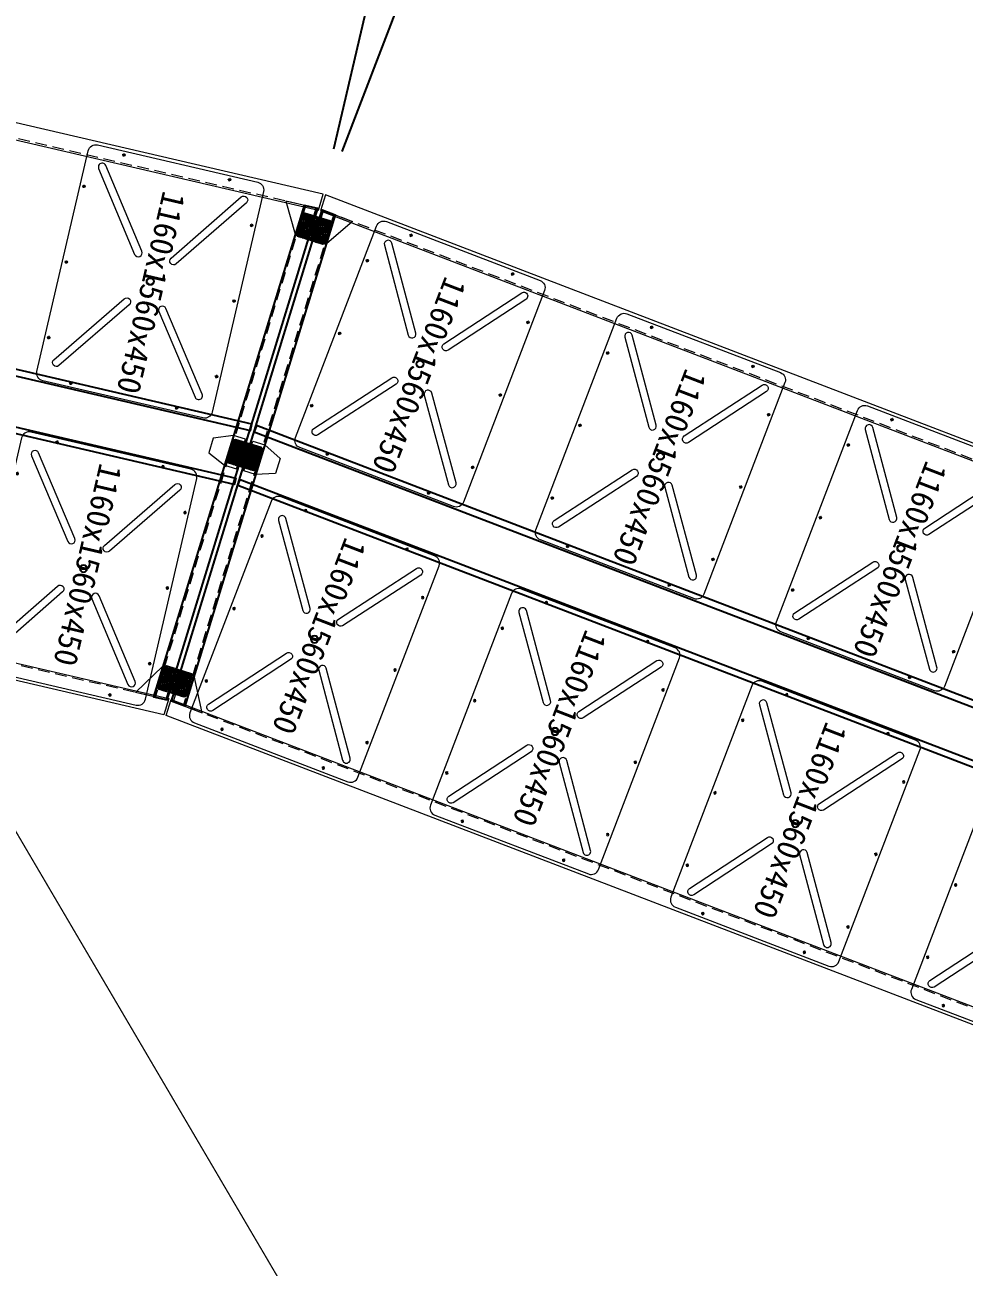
# Model space of a CAD drawing. Header units: millimetres. Extents: x 11827 to 862553, y 15071 to 134256.
# Drawn here: x 575156 to 581211, y 76865 to 84871 of the extents above; entities that cross this region are included whole.
import ezdxf

# ---------------------------------------------------------------- set-up
doc = ezdxf.new("R2010")
doc.units = ezdxf.units.MM
doc.linetypes.add('CENTER', pattern=[2, 1.25, -0.25, 0.25, -0.25])
doc.linetypes.add('HIDDEN', pattern=[0.375, 0.25, -0.125])
for name, color, linetype in [('HR-dimension', 9, 'Continuous'), ('卡槽', 242, 'Continuous'), ('连接端梁', 130, 'Continuous')]:
    doc.layers.add(name, color=color, linetype=linetype)
for name, color, linetype, lineweight in [('加强板', 140, 'Continuous', 18), ('文本', 3, 'Continuous', 13), ('橡胶块', 30, 'Continuous', 9), ('浮箱', 160, 'Continuous', 20), ('虚线', 8, 'Continuous', 0), ('铝主梁', 3, 'Continuous', 9)]:
    doc.layers.add(name, color=color, linetype=linetype, lineweight=lineweight)
doc.styles.add('Arial', font='')
doc.styles.add('HZTXT', font='txtw.shx', dxfattribs={"width": 0.8, "bigfont": 'hztxtw.shx'})
doc.styles.get('Arial').set_extended_font_data('STXihei')
doc.dimstyles.new('DIM-300', dxfattribs={"dimscale": 300, "dimtxt": 3, "dimasz": 1, "dimexe": 1, "dimexo": 1, "dimgap": 1, "dimtad": 1, "dimdec": 0, "dimdsep": 46, "dimtxsty": 'HZTXT', "dimblk": 'ARCHTICK', "dimcen": 0, "dimdle": 1, "dimclrd": 9, "dimclre": 9, "dimclrt": 2, "dimadec": 1, "dimazin": 0, "dimtfac": 1, "dimtdec": 0, "dimtix": 1, "dimtmove": 2, "dimatfit": 3, "dimldrblk": 'ARCHTICK', "dimfxl": 10, "dimtolj": 1, "dimtzin": 0, "dimarcsym": 1})

# ---------------------------------------------------------------- blocks, each defined once
blk = doc.blocks.new('橡胶块')
h = blk.add_hatch()
h.set_pattern_fill('ANSI36', color=2, scale=2)
h.paths.add_polyline_path([(0, 70, 0.41421356), (-10, 80), (-180, 80, 0.41421356), (-190, 70), (-190, -70, 0.41421356), (-180, -80), (-10, -80, 0.41421356), (0, -70)])
h.paths.add_polyline_path([(-166.93, 50, -1), (-153.07, 50, -1)], flags=16)
h.paths.add_polyline_path([(-153.07, -50, -1), (-166.93, -50, -1)], flags=16)
h.paths.add_polyline_path([(-36.93, 50, -1), (-23.07, 50, -1)], flags=16)
h.paths.add_polyline_path([(-23.07, -50, -1), (-36.93, -50, -1)], flags=16)
at = {"layer": '橡胶块', "color": 1, "linetype": 'CENTER', "ltscale": 0.36}
for p, q in [((-167.623, 50), (-152.377, 50)), ((-160, 42.377), (-160, 57.623)), ((-22.377, 50), (-37.623, 50)), ((-30, 42.377), (-30, 57.623)), ((-167.623, -50), (-152.377, -50)), ((-160, -42.377), (-160, -57.623)), ((-22.377, -50), (-37.623, -50)), ((-30, -42.377), (-30, -57.623))]:
    blk.add_line(p, q, dxfattribs=at)
at = {"layer": '橡胶块', "color": 2}
blk.add_lwpolyline([(0, 70), (0, -70, -0.41421356), (-10, -80), (-180, -80, -0.41421356), (-190, -70), (-190, 70, -0.41421356), (-180, 80), (-10, 80, -0.41421356)], format="xyb", close=True, dxfattribs=at)
at = {"layer": '橡胶块', "color": 5}
for centre in [(-160, 50), (-30, 50), (-160, -50), (-30, -50)]:
    blk.add_circle(centre, 6.93, dxfattribs=at)
blk = doc.blocks.new('A$C0D8A069B')
at = {"layer": '加强板'}
blk.add_lwpolyline([(80, -100), (0, -100), (0, 100), (80, 100), (200, 44.9), (200, -55.1), (80, -100)], dxfattribs=at)
for centre in [(40, 50), (40, -50)]:
    blk.add_circle(centre, 9, dxfattribs=at)
blk = doc.blocks.new('*U633')
at = {"layer": '浮箱', "color": 5, "linetype": 'Continuous'}
for p, q in [((-729.9, 579.9), (730.1, 579.9)), ((-779.9, -530.1), (-779.9, 529.9)), ((780.1, 529.9), (780.1, -530.1)), ((730.1, -580.1), (-729.9, -580.1))]:
    blk.add_line(p, q, dxfattribs=at)
at = {"layer": '浮箱', "color": 1, "linetype": 'CENTER', "ltscale": 9.652}
for p, q in [((-499.9, 565.4), (-499.9, 544.5)), ((0.1, 565.4), (0.1, 544.5)), ((500.1, 565.4), (500.1, 544.5)), ((-489.5, 554.9), (-510.4, 554.9)), ((10.5, 554.9), (-10.4, 554.9)), ((510.5, 554.9), (489.6, 554.9)), ((-744.5, 349.9), (-765.4, 349.9)), ((-754.9, 360.4), (-754.9, 339.5)), ((765.5, 349.9), (744.6, 349.9)), ((755.1, 360.4), (755.1, 339.5)), ((-744.5, -350.1), (-765.4, -350.1)), ((-754.9, -339.6), (-754.9, -360.5)), ((765.5, -350.1), (744.6, -350.1)), ((755.1, -339.6), (755.1, -360.5)), ((-489.5, -555.1), (-510.4, -555.1)), ((-499.9, -544.6), (-499.9, -565.5)), ((10.5, -555.1), (-10.4, -555.1)), ((0.1, -544.6), (0.1, -565.5)), ((510.5, -555.1), (489.6, -555.1)), ((500.1, -544.6), (500.1, -565.5))]:
    blk.add_line(p, q, dxfattribs=at)
at = {"layer": '浮箱', "linetype": 'Continuous'}
for p, q in [((601, 580), (601, 579.9)), ((605.8, 579.9), (605.8, 580)), ((605.9, 579.9), (605.9, 580)), ((606.1, 579.9), (606.1, 580)), ((606.7, 580), (606.7, 579.9)), ((606.7, 580), (606.7, 579.9)), ((607.1, 580), (607.1, 579.9)), ((612.5, 579.9), (612.5, 580.1)), ((-779.9, 412.4), (-780.1, 412.4)), ((-780, 407), (-779.9, 407)), ((-780, 406.6), (-779.9, 406.6)), ((-780, 406.6), (-779.9, 406.6)), ((-779.9, 405.9), (-780, 405.9)), ((-779.9, 405.7), (-780, 405.7)), ((-779.9, 405.7), (-780, 405.7)), ((-780, 400.9), (-779.9, 400.9))]:
    blk.add_line(p, q, dxfattribs=at)
at = {"layer": '浮箱', "color": 5, "linetype": 'Continuous'}
for points in [[(-663, 448.2, -1), (-633.7, 488.7), (-147.4, 137.3, -0.999989), (-176.7, 96.8), (-663, 448.2)], [(661.6, 450.5, 1), (632.2, 490.9), (147.1, 137.8, 0.999989), (176.5, 97.4), (661.6, 450.5)], [(-663, -448.3, 1), (-633.7, -488.8), (-147.4, -137.5, 0.999989), (-176.7, -96.9), (-663, -448.3)], [(661.6, -450.6, -1), (632.2, -491), (147.1, -138, -0.999989), (176.5, -97.5), (661.6, -450.6)]]:
    blk.add_lwpolyline(points, format="xyb", dxfattribs=at)
blk.add_lwpolyline([(14.8, 20.2), (14.8, 20.2)], dxfattribs=at)
at = {"layer": '浮箱', "color": 9, "linetype": 'Continuous'}
for centre in [(-499.9, 554.9), (0.1, 554.9), (500.1, 554.9), (-754.9, 349.9), (755.1, 349.9), (-754.9, -350.1), (755.1, -350.1), (-499.9, -555.1), (0.1, -555.1), (500.1, -555.1)]:
    blk.add_circle(centre, 7.5, dxfattribs=at)
at = {"layer": '浮箱', "color": 5, "linetype": 'Continuous'}
for radius in [25, 20]:
    blk.add_circle((0.1, -0.1), radius, dxfattribs=at)
at = {"layer": '浮箱', "color": 5, "linetype": 'Continuous', "extrusion": (0, 0, -1)}
for centre, start, end in [((729.9, 529.9), 0, 90), ((-730.1, 529.9), 90, 180), ((729.9, -530.1), 270, 0), ((-730.1, -530.1), 180, 270)]:
    blk.add_arc(centre, 50, start, end, dxfattribs=at)
blk = doc.blocks.new('*U632')
at = {"color": 0, "linetype": 'ByBlock', "lineweight": -2, "transparency": 16777216}
blk.add_blockref('*U633', (0, 0), dxfattribs=at)
blk = doc.blocks.new('*U629')
at = {"layer": '浮箱', "color": 5, "linetype": 'Continuous'}
for p, q in [((-729.9, 579.9), (730.1, 579.9)), ((-779.9, -530.1), (-779.9, 529.9)), ((780.1, 529.9), (780.1, -530.1)), ((730.1, -580.1), (-729.9, -580.1))]:
    blk.add_line(p, q, dxfattribs=at)
at = {"layer": '浮箱', "color": 1, "linetype": 'CENTER', "ltscale": 9.652}
for p, q in [((-499.9, 565.4), (-499.9, 544.5)), ((0.1, 565.4), (0.1, 544.5)), ((500.1, 565.4), (500.1, 544.5)), ((-489.5, 554.9), (-510.4, 554.9)), ((10.5, 554.9), (-10.4, 554.9)), ((510.5, 554.9), (489.6, 554.9)), ((-744.5, 349.9), (-765.4, 349.9)), ((-754.9, 360.4), (-754.9, 339.5)), ((765.5, 349.9), (744.6, 349.9)), ((755.1, 360.4), (755.1, 339.5)), ((-744.5, -350.1), (-765.4, -350.1)), ((-754.9, -339.6), (-754.9, -360.5)), ((765.5, -350.1), (744.6, -350.1)), ((755.1, -339.6), (755.1, -360.5)), ((-489.5, -555.1), (-510.4, -555.1)), ((-499.9, -544.6), (-499.9, -565.5)), ((10.5, -555.1), (-10.4, -555.1)), ((0.1, -544.6), (0.1, -565.5)), ((510.5, -555.1), (489.6, -555.1)), ((500.1, -544.6), (500.1, -565.5))]:
    blk.add_line(p, q, dxfattribs=at)
at = {"layer": '浮箱', "linetype": 'Continuous'}
for p, q in [((601, 580), (601, 579.9)), ((605.8, 579.9), (605.8, 580)), ((605.9, 579.9), (605.9, 580)), ((606.1, 579.9), (606.1, 580)), ((606.7, 580), (606.7, 579.9)), ((606.7, 580), (606.7, 579.9)), ((607.1, 580), (607.1, 579.9)), ((612.5, 579.9), (612.5, 580.1)), ((-779.9, 412.4), (-780.1, 412.4)), ((-780, 407), (-779.9, 407)), ((-780, 406.6), (-779.9, 406.6)), ((-780, 406.6), (-779.9, 406.6)), ((-779.9, 405.9), (-780, 405.9)), ((-779.9, 405.7), (-780, 405.7)), ((-779.9, 405.7), (-780, 405.7)), ((-780, 400.9), (-779.9, 400.9))]:
    blk.add_line(p, q, dxfattribs=at)
at = {"layer": '浮箱', "color": 5, "linetype": 'Continuous'}
for points in [[(-663, 448.2, -1), (-633.7, 488.7), (-147.4, 137.3, -0.999989), (-176.7, 96.8), (-663, 448.2)], [(661.6, 450.5, 1), (632.2, 490.9), (147.1, 137.8, 0.999989), (176.5, 97.4), (661.6, 450.5)], [(-663, -448.3, 1), (-633.7, -488.8), (-147.4, -137.5, 0.999989), (-176.7, -96.9), (-663, -448.3)], [(661.6, -450.6, -1), (632.2, -491), (147.1, -138, -0.999989), (176.5, -97.5), (661.6, -450.6)]]:
    blk.add_lwpolyline(points, format="xyb", dxfattribs=at)
blk.add_lwpolyline([(14.8, 20.2), (14.8, 20.2)], dxfattribs=at)
at = {"layer": '浮箱', "color": 9, "linetype": 'Continuous'}
for centre in [(-499.9, 554.9), (0.1, 554.9), (500.1, 554.9), (-754.9, 349.9), (755.1, 349.9), (-754.9, -350.1), (755.1, -350.1), (-499.9, -555.1), (0.1, -555.1), (500.1, -555.1)]:
    blk.add_circle(centre, 7.5, dxfattribs=at)
at = {"layer": '浮箱', "color": 5, "linetype": 'Continuous'}
for radius in [25, 20]:
    blk.add_circle((0.1, -0.1), radius, dxfattribs=at)
at = {"layer": '浮箱', "color": 5, "linetype": 'Continuous', "extrusion": (0, 0, -1)}
for centre, start, end in [((729.9, 529.9), 0, 90), ((-730.1, 529.9), 90, 180), ((729.9, -530.1), 270, 0), ((-730.1, -530.1), 180, 270)]:
    blk.add_arc(centre, 50, start, end, dxfattribs=at)
blk = doc.blocks.new('*U628')
at = {"color": 0, "linetype": 'ByBlock', "lineweight": -2, "transparency": 16777216}
blk.add_blockref('*U629', (0, 0), dxfattribs=at)
blk = doc.blocks.new('*U655')
at = {"layer": '浮箱', "color": 5, "linetype": 'Continuous'}
for p, q in [((-729.9, 579.9), (730.1, 579.9)), ((-779.9, -530.1), (-779.9, 529.9)), ((780.1, 529.9), (780.1, -530.1)), ((730.1, -580.1), (-729.9, -580.1))]:
    blk.add_line(p, q, dxfattribs=at)
at = {"layer": '浮箱', "color": 1, "linetype": 'CENTER', "ltscale": 9.652}
for p, q in [((-499.9, 565.4), (-499.9, 544.5)), ((0.1, 565.4), (0.1, 544.5)), ((500.1, 565.4), (500.1, 544.5)), ((-489.5, 554.9), (-510.4, 554.9)), ((10.5, 554.9), (-10.4, 554.9)), ((510.5, 554.9), (489.6, 554.9)), ((-744.5, 349.9), (-765.4, 349.9)), ((-754.9, 360.4), (-754.9, 339.5)), ((765.5, 349.9), (744.6, 349.9)), ((755.1, 360.4), (755.1, 339.5)), ((-744.5, -350.1), (-765.4, -350.1)), ((-754.9, -339.6), (-754.9, -360.5)), ((765.5, -350.1), (744.6, -350.1)), ((755.1, -339.6), (755.1, -360.5)), ((-489.5, -555.1), (-510.4, -555.1)), ((-499.9, -544.6), (-499.9, -565.5)), ((10.5, -555.1), (-10.4, -555.1)), ((0.1, -544.6), (0.1, -565.5)), ((510.5, -555.1), (489.6, -555.1)), ((500.1, -544.6), (500.1, -565.5))]:
    blk.add_line(p, q, dxfattribs=at)
at = {"layer": '浮箱', "linetype": 'Continuous'}
for p, q in [((601, 580), (601, 579.9)), ((605.8, 579.9), (605.8, 580)), ((605.9, 579.9), (605.9, 580)), ((606.1, 579.9), (606.1, 580)), ((606.7, 580), (606.7, 579.9)), ((606.7, 580), (606.7, 579.9)), ((607.1, 580), (607.1, 579.9)), ((612.5, 579.9), (612.5, 580.1)), ((-779.9, 412.4), (-780.1, 412.4)), ((-780, 407), (-779.9, 407)), ((-780, 406.6), (-779.9, 406.6)), ((-780, 406.6), (-779.9, 406.6)), ((-779.9, 405.9), (-780, 405.9)), ((-779.9, 405.7), (-780, 405.7)), ((-779.9, 405.7), (-780, 405.7)), ((-780, 400.9), (-779.9, 400.9))]:
    blk.add_line(p, q, dxfattribs=at)
at = {"layer": '浮箱', "color": 5, "linetype": 'Continuous'}
for points in [[(-663, 448.2, -1), (-633.7, 488.7), (-147.4, 137.3, -0.999989), (-176.7, 96.8), (-663, 448.2)], [(661.6, 450.5, 1), (632.2, 490.9), (147.1, 137.8, 0.999989), (176.5, 97.4), (661.6, 450.5)], [(-663, -448.3, 1), (-633.7, -488.8), (-147.4, -137.5, 0.999989), (-176.7, -96.9), (-663, -448.3)], [(661.6, -450.6, -1), (632.2, -491), (147.1, -138, -0.999989), (176.5, -97.5), (661.6, -450.6)]]:
    blk.add_lwpolyline(points, format="xyb", dxfattribs=at)
blk.add_lwpolyline([(14.8, 20.2), (14.8, 20.2)], dxfattribs=at)
at = {"layer": '浮箱', "color": 9, "linetype": 'Continuous'}
for centre in [(-499.9, 554.9), (0.1, 554.9), (500.1, 554.9), (-754.9, 349.9), (755.1, 349.9), (-754.9, -350.1), (755.1, -350.1), (-499.9, -555.1), (0.1, -555.1), (500.1, -555.1)]:
    blk.add_circle(centre, 7.5, dxfattribs=at)
at = {"layer": '浮箱', "color": 5, "linetype": 'Continuous'}
for radius in [25, 20]:
    blk.add_circle((0.1, -0.1), radius, dxfattribs=at)
at = {"layer": '浮箱', "color": 5, "linetype": 'Continuous', "extrusion": (0, 0, -1)}
for centre, start, end in [((729.9, 529.9), 0, 90), ((-730.1, 529.9), 90, 180), ((729.9, -530.1), 270, 0), ((-730.1, -530.1), 180, 270)]:
    blk.add_arc(centre, 50, start, end, dxfattribs=at)
blk = doc.blocks.new('*U651')
at = {"color": 0, "linetype": 'ByBlock', "lineweight": -2, "transparency": 16777216}
blk.add_blockref('*U655', (0, 0), dxfattribs=at)
blk = doc.blocks.new('*U650')
at = {"layer": '浮箱', "color": 5, "linetype": 'Continuous'}
for p, q in [((-729.9, 579.9), (730.1, 579.9)), ((-779.9, -530.1), (-779.9, 529.9)), ((780.1, 529.9), (780.1, -530.1)), ((730.1, -580.1), (-729.9, -580.1))]:
    blk.add_line(p, q, dxfattribs=at)
at = {"layer": '浮箱', "color": 1, "linetype": 'CENTER', "ltscale": 9.652}
for p, q in [((-499.9, 565.4), (-499.9, 544.5)), ((0.1, 565.4), (0.1, 544.5)), ((500.1, 565.4), (500.1, 544.5)), ((-489.5, 554.9), (-510.4, 554.9)), ((10.5, 554.9), (-10.4, 554.9)), ((510.5, 554.9), (489.6, 554.9)), ((-744.5, 349.9), (-765.4, 349.9)), ((-754.9, 360.4), (-754.9, 339.5)), ((765.5, 349.9), (744.6, 349.9)), ((755.1, 360.4), (755.1, 339.5)), ((-744.5, -350.1), (-765.4, -350.1)), ((-754.9, -339.6), (-754.9, -360.5)), ((765.5, -350.1), (744.6, -350.1)), ((755.1, -339.6), (755.1, -360.5)), ((-489.5, -555.1), (-510.4, -555.1)), ((-499.9, -544.6), (-499.9, -565.5)), ((10.5, -555.1), (-10.4, -555.1)), ((0.1, -544.6), (0.1, -565.5)), ((510.5, -555.1), (489.6, -555.1)), ((500.1, -544.6), (500.1, -565.5))]:
    blk.add_line(p, q, dxfattribs=at)
at = {"layer": '浮箱', "linetype": 'Continuous'}
for p, q in [((601, 580), (601, 579.9)), ((605.8, 579.9), (605.8, 580)), ((605.9, 579.9), (605.9, 580)), ((606.1, 579.9), (606.1, 580)), ((606.7, 580), (606.7, 579.9)), ((606.7, 580), (606.7, 579.9)), ((607.1, 580), (607.1, 579.9)), ((612.5, 579.9), (612.5, 580.1)), ((-779.9, 412.4), (-780.1, 412.4)), ((-780, 407), (-779.9, 407)), ((-780, 406.6), (-779.9, 406.6)), ((-780, 406.6), (-779.9, 406.6)), ((-779.9, 405.9), (-780, 405.9)), ((-779.9, 405.7), (-780, 405.7)), ((-779.9, 405.7), (-780, 405.7)), ((-780, 400.9), (-779.9, 400.9))]:
    blk.add_line(p, q, dxfattribs=at)
at = {"layer": '浮箱', "color": 5, "linetype": 'Continuous'}
for points in [[(-663, 448.2, -1), (-633.7, 488.7), (-147.4, 137.3, -0.999989), (-176.7, 96.8), (-663, 448.2)], [(661.6, 450.5, 1), (632.2, 490.9), (147.1, 137.8, 0.999989), (176.5, 97.4), (661.6, 450.5)], [(-663, -448.3, 1), (-633.7, -488.8), (-147.4, -137.5, 0.999989), (-176.7, -96.9), (-663, -448.3)], [(661.6, -450.6, -1), (632.2, -491), (147.1, -138, -0.999989), (176.5, -97.5), (661.6, -450.6)]]:
    blk.add_lwpolyline(points, format="xyb", dxfattribs=at)
blk.add_lwpolyline([(14.8, 20.2), (14.8, 20.2)], dxfattribs=at)
at = {"layer": '浮箱', "color": 9, "linetype": 'Continuous'}
for centre in [(-499.9, 554.9), (0.1, 554.9), (500.1, 554.9), (-754.9, 349.9), (755.1, 349.9), (-754.9, -350.1), (755.1, -350.1), (-499.9, -555.1), (0.1, -555.1), (500.1, -555.1)]:
    blk.add_circle(centre, 7.5, dxfattribs=at)
at = {"layer": '浮箱', "color": 5, "linetype": 'Continuous'}
for radius in [25, 20]:
    blk.add_circle((0.1, -0.1), radius, dxfattribs=at)
at = {"layer": '浮箱', "color": 5, "linetype": 'Continuous', "extrusion": (0, 0, -1)}
for centre, start, end in [((729.9, 529.9), 0, 90), ((-730.1, 529.9), 90, 180), ((729.9, -530.1), 270, 0), ((-730.1, -530.1), 180, 270)]:
    blk.add_arc(centre, 50, start, end, dxfattribs=at)
blk = doc.blocks.new('*U654')
at = {"color": 0, "linetype": 'ByBlock', "lineweight": -2, "transparency": 16777216}
blk.add_blockref('*U650', (0, 0), dxfattribs=at)
blk = doc.blocks.new('*U636')
at = {"layer": '浮箱', "color": 5, "linetype": 'Continuous'}
for p, q in [((-729.9, 579.9), (730.1, 579.9)), ((-779.9, -530.1), (-779.9, 529.9)), ((780.1, 529.9), (780.1, -530.1)), ((730.1, -580.1), (-729.9, -580.1))]:
    blk.add_line(p, q, dxfattribs=at)
at = {"layer": '浮箱', "color": 1, "linetype": 'CENTER', "ltscale": 9.652}
for p, q in [((-499.9, 565.4), (-499.9, 544.5)), ((0.1, 565.4), (0.1, 544.5)), ((500.1, 565.4), (500.1, 544.5)), ((-489.5, 554.9), (-510.4, 554.9)), ((10.5, 554.9), (-10.4, 554.9)), ((510.5, 554.9), (489.6, 554.9)), ((-744.5, 349.9), (-765.4, 349.9)), ((-754.9, 360.4), (-754.9, 339.5)), ((765.5, 349.9), (744.6, 349.9)), ((755.1, 360.4), (755.1, 339.5)), ((-744.5, -350.1), (-765.4, -350.1)), ((-754.9, -339.6), (-754.9, -360.5)), ((765.5, -350.1), (744.6, -350.1)), ((755.1, -339.6), (755.1, -360.5)), ((-489.5, -555.1), (-510.4, -555.1)), ((-499.9, -544.6), (-499.9, -565.5)), ((10.5, -555.1), (-10.4, -555.1)), ((0.1, -544.6), (0.1, -565.5)), ((510.5, -555.1), (489.6, -555.1)), ((500.1, -544.6), (500.1, -565.5))]:
    blk.add_line(p, q, dxfattribs=at)
at = {"layer": '浮箱', "linetype": 'Continuous'}
for p, q in [((601, 580), (601, 579.9)), ((605.8, 579.9), (605.8, 580)), ((605.9, 579.9), (605.9, 580)), ((606.1, 579.9), (606.1, 580)), ((606.7, 580), (606.7, 579.9)), ((606.7, 580), (606.7, 579.9)), ((607.1, 580), (607.1, 579.9)), ((612.5, 579.9), (612.5, 580.1)), ((-779.9, 412.4), (-780.1, 412.4)), ((-780, 407), (-779.9, 407)), ((-780, 406.6), (-779.9, 406.6)), ((-780, 406.6), (-779.9, 406.6)), ((-779.9, 405.9), (-780, 405.9)), ((-779.9, 405.7), (-780, 405.7)), ((-779.9, 405.7), (-780, 405.7)), ((-780, 400.9), (-779.9, 400.9))]:
    blk.add_line(p, q, dxfattribs=at)
at = {"layer": '浮箱', "color": 5, "linetype": 'Continuous'}
for points in [[(-663, 448.2, -1), (-633.7, 488.7), (-147.4, 137.3, -0.999989), (-176.7, 96.8), (-663, 448.2)], [(661.6, 450.5, 1), (632.2, 490.9), (147.1, 137.8, 0.999989), (176.5, 97.4), (661.6, 450.5)], [(-663, -448.3, 1), (-633.7, -488.8), (-147.4, -137.5, 0.999989), (-176.7, -96.9), (-663, -448.3)], [(661.6, -450.6, -1), (632.2, -491), (147.1, -138, -0.999989), (176.5, -97.5), (661.6, -450.6)]]:
    blk.add_lwpolyline(points, format="xyb", dxfattribs=at)
blk.add_lwpolyline([(14.8, 20.2), (14.8, 20.2)], dxfattribs=at)
at = {"layer": '浮箱', "color": 9, "linetype": 'Continuous'}
for centre in [(-499.9, 554.9), (0.1, 554.9), (500.1, 554.9), (-754.9, 349.9), (755.1, 349.9), (-754.9, -350.1), (755.1, -350.1), (-499.9, -555.1), (0.1, -555.1), (500.1, -555.1)]:
    blk.add_circle(centre, 7.5, dxfattribs=at)
at = {"layer": '浮箱', "color": 5, "linetype": 'Continuous'}
for radius in [25, 20]:
    blk.add_circle((0.1, -0.1), radius, dxfattribs=at)
at = {"layer": '浮箱', "color": 5, "linetype": 'Continuous', "extrusion": (0, 0, -1)}
for centre, start, end in [((729.9, 529.9), 0, 90), ((-730.1, 529.9), 90, 180), ((729.9, -530.1), 270, 0), ((-730.1, -530.1), 180, 270)]:
    blk.add_arc(centre, 50, start, end, dxfattribs=at)
blk = doc.blocks.new('*U641')
at = {"color": 0, "linetype": 'ByBlock', "lineweight": -2, "transparency": 16777216}
blk.add_blockref('*U636', (0, 0), dxfattribs=at)
blk = doc.blocks.new('*U640')
at = {"layer": '浮箱', "color": 5, "linetype": 'Continuous'}
for p, q in [((-729.9, 579.9), (730.1, 579.9)), ((-779.9, -530.1), (-779.9, 529.9)), ((780.1, 529.9), (780.1, -530.1)), ((730.1, -580.1), (-729.9, -580.1))]:
    blk.add_line(p, q, dxfattribs=at)
at = {"layer": '浮箱', "color": 1, "linetype": 'CENTER', "ltscale": 9.652}
for p, q in [((-499.9, 565.4), (-499.9, 544.5)), ((0.1, 565.4), (0.1, 544.5)), ((500.1, 565.4), (500.1, 544.5)), ((-489.5, 554.9), (-510.4, 554.9)), ((10.5, 554.9), (-10.4, 554.9)), ((510.5, 554.9), (489.6, 554.9)), ((-744.5, 349.9), (-765.4, 349.9)), ((-754.9, 360.4), (-754.9, 339.5)), ((765.5, 349.9), (744.6, 349.9)), ((755.1, 360.4), (755.1, 339.5)), ((-744.5, -350.1), (-765.4, -350.1)), ((-754.9, -339.6), (-754.9, -360.5)), ((765.5, -350.1), (744.6, -350.1)), ((755.1, -339.6), (755.1, -360.5)), ((-489.5, -555.1), (-510.4, -555.1)), ((-499.9, -544.6), (-499.9, -565.5)), ((10.5, -555.1), (-10.4, -555.1)), ((0.1, -544.6), (0.1, -565.5)), ((510.5, -555.1), (489.6, -555.1)), ((500.1, -544.6), (500.1, -565.5))]:
    blk.add_line(p, q, dxfattribs=at)
at = {"layer": '浮箱', "linetype": 'Continuous'}
for p, q in [((601, 580), (601, 579.9)), ((605.8, 579.9), (605.8, 580)), ((605.9, 579.9), (605.9, 580)), ((606.1, 579.9), (606.1, 580)), ((606.7, 580), (606.7, 579.9)), ((606.7, 580), (606.7, 579.9)), ((607.1, 580), (607.1, 579.9)), ((612.5, 579.9), (612.5, 580.1)), ((-779.9, 412.4), (-780.1, 412.4)), ((-780, 407), (-779.9, 407)), ((-780, 406.6), (-779.9, 406.6)), ((-780, 406.6), (-779.9, 406.6)), ((-779.9, 405.9), (-780, 405.9)), ((-779.9, 405.7), (-780, 405.7)), ((-779.9, 405.7), (-780, 405.7)), ((-780, 400.9), (-779.9, 400.9))]:
    blk.add_line(p, q, dxfattribs=at)
at = {"layer": '浮箱', "color": 5, "linetype": 'Continuous'}
for points in [[(-663, 448.2, -1), (-633.7, 488.7), (-147.4, 137.3, -0.999989), (-176.7, 96.8), (-663, 448.2)], [(661.6, 450.5, 1), (632.2, 490.9), (147.1, 137.8, 0.999989), (176.5, 97.4), (661.6, 450.5)], [(-663, -448.3, 1), (-633.7, -488.8), (-147.4, -137.5, 0.999989), (-176.7, -96.9), (-663, -448.3)], [(661.6, -450.6, -1), (632.2, -491), (147.1, -138, -0.999989), (176.5, -97.5), (661.6, -450.6)]]:
    blk.add_lwpolyline(points, format="xyb", dxfattribs=at)
blk.add_lwpolyline([(14.8, 20.2), (14.8, 20.2)], dxfattribs=at)
at = {"layer": '浮箱', "color": 9, "linetype": 'Continuous'}
for centre in [(-499.9, 554.9), (0.1, 554.9), (500.1, 554.9), (-754.9, 349.9), (755.1, 349.9), (-754.9, -350.1), (755.1, -350.1), (-499.9, -555.1), (0.1, -555.1), (500.1, -555.1)]:
    blk.add_circle(centre, 7.5, dxfattribs=at)
at = {"layer": '浮箱', "color": 5, "linetype": 'Continuous'}
for radius in [25, 20]:
    blk.add_circle((0.1, -0.1), radius, dxfattribs=at)
at = {"layer": '浮箱', "color": 5, "linetype": 'Continuous', "extrusion": (0, 0, -1)}
for centre, start, end in [((729.9, 529.9), 0, 90), ((-730.1, 529.9), 90, 180), ((729.9, -530.1), 270, 0), ((-730.1, -530.1), 180, 270)]:
    blk.add_arc(centre, 50, start, end, dxfattribs=at)
blk = doc.blocks.new('*U639')
at = {"color": 0, "linetype": 'ByBlock', "lineweight": -2, "transparency": 16777216}
blk.add_blockref('*U640', (0, 0), dxfattribs=at)
blk = doc.blocks.new('*U643')
at = {"layer": '浮箱', "color": 5, "linetype": 'Continuous'}
for p, q in [((-729.9, 579.9), (730.1, 579.9)), ((-779.9, -530.1), (-779.9, 529.9)), ((780.1, 529.9), (780.1, -530.1)), ((730.1, -580.1), (-729.9, -580.1))]:
    blk.add_line(p, q, dxfattribs=at)
at = {"layer": '浮箱', "color": 1, "linetype": 'CENTER', "ltscale": 9.652}
for p, q in [((-499.9, 565.4), (-499.9, 544.5)), ((0.1, 565.4), (0.1, 544.5)), ((500.1, 565.4), (500.1, 544.5)), ((-489.5, 554.9), (-510.4, 554.9)), ((10.5, 554.9), (-10.4, 554.9)), ((510.5, 554.9), (489.6, 554.9)), ((-744.5, 349.9), (-765.4, 349.9)), ((-754.9, 360.4), (-754.9, 339.5)), ((765.5, 349.9), (744.6, 349.9)), ((755.1, 360.4), (755.1, 339.5)), ((-744.5, -350.1), (-765.4, -350.1)), ((-754.9, -339.6), (-754.9, -360.5)), ((765.5, -350.1), (744.6, -350.1)), ((755.1, -339.6), (755.1, -360.5)), ((-489.5, -555.1), (-510.4, -555.1)), ((-499.9, -544.6), (-499.9, -565.5)), ((10.5, -555.1), (-10.4, -555.1)), ((0.1, -544.6), (0.1, -565.5)), ((510.5, -555.1), (489.6, -555.1)), ((500.1, -544.6), (500.1, -565.5))]:
    blk.add_line(p, q, dxfattribs=at)
at = {"layer": '浮箱', "linetype": 'Continuous'}
for p, q in [((601, 580), (601, 579.9)), ((605.8, 579.9), (605.8, 580)), ((605.9, 579.9), (605.9, 580)), ((606.1, 579.9), (606.1, 580)), ((606.7, 580), (606.7, 579.9)), ((606.7, 580), (606.7, 579.9)), ((607.1, 580), (607.1, 579.9)), ((612.5, 579.9), (612.5, 580.1)), ((-779.9, 412.4), (-780.1, 412.4)), ((-780, 407), (-779.9, 407)), ((-780, 406.6), (-779.9, 406.6)), ((-780, 406.6), (-779.9, 406.6)), ((-779.9, 405.9), (-780, 405.9)), ((-779.9, 405.7), (-780, 405.7)), ((-779.9, 405.7), (-780, 405.7)), ((-780, 400.9), (-779.9, 400.9))]:
    blk.add_line(p, q, dxfattribs=at)
at = {"layer": '浮箱', "color": 5, "linetype": 'Continuous'}
for points in [[(-663, 448.2, -1), (-633.7, 488.7), (-147.4, 137.3, -0.999989), (-176.7, 96.8), (-663, 448.2)], [(661.6, 450.5, 1), (632.2, 490.9), (147.1, 137.8, 0.999989), (176.5, 97.4), (661.6, 450.5)], [(-663, -448.3, 1), (-633.7, -488.8), (-147.4, -137.5, 0.999989), (-176.7, -96.9), (-663, -448.3)], [(661.6, -450.6, -1), (632.2, -491), (147.1, -138, -0.999989), (176.5, -97.5), (661.6, -450.6)]]:
    blk.add_lwpolyline(points, format="xyb", dxfattribs=at)
blk.add_lwpolyline([(14.8, 20.2), (14.8, 20.2)], dxfattribs=at)
at = {"layer": '浮箱', "color": 9, "linetype": 'Continuous'}
for centre in [(-499.9, 554.9), (0.1, 554.9), (500.1, 554.9), (-754.9, 349.9), (755.1, 349.9), (-754.9, -350.1), (755.1, -350.1), (-499.9, -555.1), (0.1, -555.1), (500.1, -555.1)]:
    blk.add_circle(centre, 7.5, dxfattribs=at)
at = {"layer": '浮箱', "color": 5, "linetype": 'Continuous'}
for radius in [25, 20]:
    blk.add_circle((0.1, -0.1), radius, dxfattribs=at)
at = {"layer": '浮箱', "color": 5, "linetype": 'Continuous', "extrusion": (0, 0, -1)}
for centre, start, end in [((729.9, 529.9), 0, 90), ((-730.1, 529.9), 90, 180), ((729.9, -530.1), 270, 0), ((-730.1, -530.1), 180, 270)]:
    blk.add_arc(centre, 50, start, end, dxfattribs=at)
blk = doc.blocks.new('*U642')
at = {"color": 0, "linetype": 'ByBlock', "lineweight": -2, "transparency": 16777216}
blk.add_blockref('*U643', (0, 0), dxfattribs=at)
blk = doc.blocks.new('*U645')
at = {"layer": '浮箱', "color": 5, "linetype": 'Continuous'}
for p, q in [((-729.9, 579.9), (730.1, 579.9)), ((-779.9, -530.1), (-779.9, 529.9)), ((780.1, 529.9), (780.1, -530.1)), ((730.1, -580.1), (-729.9, -580.1))]:
    blk.add_line(p, q, dxfattribs=at)
at = {"layer": '浮箱', "color": 1, "linetype": 'CENTER', "ltscale": 9.652}
for p, q in [((-499.9, 565.4), (-499.9, 544.5)), ((0.1, 565.4), (0.1, 544.5)), ((500.1, 565.4), (500.1, 544.5)), ((-489.5, 554.9), (-510.4, 554.9)), ((10.5, 554.9), (-10.4, 554.9)), ((510.5, 554.9), (489.6, 554.9)), ((-744.5, 349.9), (-765.4, 349.9)), ((-754.9, 360.4), (-754.9, 339.5)), ((765.5, 349.9), (744.6, 349.9)), ((755.1, 360.4), (755.1, 339.5)), ((-744.5, -350.1), (-765.4, -350.1)), ((-754.9, -339.6), (-754.9, -360.5)), ((765.5, -350.1), (744.6, -350.1)), ((755.1, -339.6), (755.1, -360.5)), ((-489.5, -555.1), (-510.4, -555.1)), ((-499.9, -544.6), (-499.9, -565.5)), ((10.5, -555.1), (-10.4, -555.1)), ((0.1, -544.6), (0.1, -565.5)), ((510.5, -555.1), (489.6, -555.1)), ((500.1, -544.6), (500.1, -565.5))]:
    blk.add_line(p, q, dxfattribs=at)
at = {"layer": '浮箱', "linetype": 'Continuous'}
for p, q in [((601, 580), (601, 579.9)), ((605.8, 579.9), (605.8, 580)), ((605.9, 579.9), (605.9, 580)), ((606.1, 579.9), (606.1, 580)), ((606.7, 580), (606.7, 579.9)), ((606.7, 580), (606.7, 579.9)), ((607.1, 580), (607.1, 579.9)), ((612.5, 579.9), (612.5, 580.1)), ((-779.9, 412.4), (-780.1, 412.4)), ((-780, 407), (-779.9, 407)), ((-780, 406.6), (-779.9, 406.6)), ((-780, 406.6), (-779.9, 406.6)), ((-779.9, 405.9), (-780, 405.9)), ((-779.9, 405.7), (-780, 405.7)), ((-779.9, 405.7), (-780, 405.7)), ((-780, 400.9), (-779.9, 400.9))]:
    blk.add_line(p, q, dxfattribs=at)
at = {"layer": '浮箱', "color": 5, "linetype": 'Continuous'}
for points in [[(-663, 448.2, -1), (-633.7, 488.7), (-147.4, 137.3, -0.999989), (-176.7, 96.8), (-663, 448.2)], [(661.6, 450.5, 1), (632.2, 490.9), (147.1, 137.8, 0.999989), (176.5, 97.4), (661.6, 450.5)], [(-663, -448.3, 1), (-633.7, -488.8), (-147.4, -137.5, 0.999989), (-176.7, -96.9), (-663, -448.3)], [(661.6, -450.6, -1), (632.2, -491), (147.1, -138, -0.999989), (176.5, -97.5), (661.6, -450.6)]]:
    blk.add_lwpolyline(points, format="xyb", dxfattribs=at)
blk.add_lwpolyline([(14.8, 20.2), (14.8, 20.2)], dxfattribs=at)
at = {"layer": '浮箱', "color": 9, "linetype": 'Continuous'}
for centre in [(-499.9, 554.9), (0.1, 554.9), (500.1, 554.9), (-754.9, 349.9), (755.1, 349.9), (-754.9, -350.1), (755.1, -350.1), (-499.9, -555.1), (0.1, -555.1), (500.1, -555.1)]:
    blk.add_circle(centre, 7.5, dxfattribs=at)
at = {"layer": '浮箱', "color": 5, "linetype": 'Continuous'}
for radius in [25, 20]:
    blk.add_circle((0.1, -0.1), radius, dxfattribs=at)
at = {"layer": '浮箱', "color": 5, "linetype": 'Continuous', "extrusion": (0, 0, -1)}
for centre, start, end in [((729.9, 529.9), 0, 90), ((-730.1, 529.9), 90, 180), ((729.9, -530.1), 270, 0), ((-730.1, -530.1), 180, 270)]:
    blk.add_arc(centre, 50, start, end, dxfattribs=at)
blk = doc.blocks.new('*U644')
at = {"color": 0, "linetype": 'ByBlock', "lineweight": -2, "transparency": 16777216}
blk.add_blockref('*U645', (0, 0), dxfattribs=at)
blk = doc.blocks.new('*U638')
at = {"layer": '浮箱', "color": 5, "linetype": 'Continuous'}
for p, q in [((-729.9, 579.9), (730.1, 579.9)), ((-779.9, -530.1), (-779.9, 529.9)), ((780.1, 529.9), (780.1, -530.1)), ((730.1, -580.1), (-729.9, -580.1))]:
    blk.add_line(p, q, dxfattribs=at)
at = {"layer": '浮箱', "color": 1, "linetype": 'CENTER', "ltscale": 9.652}
for p, q in [((-499.9, 565.4), (-499.9, 544.5)), ((0.1, 565.4), (0.1, 544.5)), ((500.1, 565.4), (500.1, 544.5)), ((-489.5, 554.9), (-510.4, 554.9)), ((10.5, 554.9), (-10.4, 554.9)), ((510.5, 554.9), (489.6, 554.9)), ((-744.5, 349.9), (-765.4, 349.9)), ((-754.9, 360.4), (-754.9, 339.5)), ((765.5, 349.9), (744.6, 349.9)), ((755.1, 360.4), (755.1, 339.5)), ((-744.5, -350.1), (-765.4, -350.1)), ((-754.9, -339.6), (-754.9, -360.5)), ((765.5, -350.1), (744.6, -350.1)), ((755.1, -339.6), (755.1, -360.5)), ((-489.5, -555.1), (-510.4, -555.1)), ((-499.9, -544.6), (-499.9, -565.5)), ((10.5, -555.1), (-10.4, -555.1)), ((0.1, -544.6), (0.1, -565.5)), ((510.5, -555.1), (489.6, -555.1)), ((500.1, -544.6), (500.1, -565.5))]:
    blk.add_line(p, q, dxfattribs=at)
at = {"layer": '浮箱', "linetype": 'Continuous'}
for p, q in [((601, 580), (601, 579.9)), ((605.8, 579.9), (605.8, 580)), ((605.9, 579.9), (605.9, 580)), ((606.1, 579.9), (606.1, 580)), ((606.7, 580), (606.7, 579.9)), ((606.7, 580), (606.7, 579.9)), ((607.1, 580), (607.1, 579.9)), ((612.5, 579.9), (612.5, 580.1)), ((-779.9, 412.4), (-780.1, 412.4)), ((-780, 407), (-779.9, 407)), ((-780, 406.6), (-779.9, 406.6)), ((-780, 406.6), (-779.9, 406.6)), ((-779.9, 405.9), (-780, 405.9)), ((-779.9, 405.7), (-780, 405.7)), ((-779.9, 405.7), (-780, 405.7)), ((-780, 400.9), (-779.9, 400.9))]:
    blk.add_line(p, q, dxfattribs=at)
at = {"layer": '浮箱', "color": 5, "linetype": 'Continuous'}
for points in [[(-663, 448.2, -1), (-633.7, 488.7), (-147.4, 137.3, -0.999989), (-176.7, 96.8), (-663, 448.2)], [(661.6, 450.5, 1), (632.2, 490.9), (147.1, 137.8, 0.999989), (176.5, 97.4), (661.6, 450.5)], [(-663, -448.3, 1), (-633.7, -488.8), (-147.4, -137.5, 0.999989), (-176.7, -96.9), (-663, -448.3)], [(661.6, -450.6, -1), (632.2, -491), (147.1, -138, -0.999989), (176.5, -97.5), (661.6, -450.6)]]:
    blk.add_lwpolyline(points, format="xyb", dxfattribs=at)
blk.add_lwpolyline([(14.8, 20.2), (14.8, 20.2)], dxfattribs=at)
at = {"layer": '浮箱', "color": 9, "linetype": 'Continuous'}
for centre in [(-499.9, 554.9), (0.1, 554.9), (500.1, 554.9), (-754.9, 349.9), (755.1, 349.9), (-754.9, -350.1), (755.1, -350.1), (-499.9, -555.1), (0.1, -555.1), (500.1, -555.1)]:
    blk.add_circle(centre, 7.5, dxfattribs=at)
at = {"layer": '浮箱', "color": 5, "linetype": 'Continuous'}
for radius in [25, 20]:
    blk.add_circle((0.1, -0.1), radius, dxfattribs=at)
at = {"layer": '浮箱', "color": 5, "linetype": 'Continuous', "extrusion": (0, 0, -1)}
for centre, start, end in [((729.9, 529.9), 0, 90), ((-730.1, 529.9), 90, 180), ((729.9, -530.1), 270, 0), ((-730.1, -530.1), 180, 270)]:
    blk.add_arc(centre, 50, start, end, dxfattribs=at)
blk = doc.blocks.new('*U637')
at = {"color": 0, "linetype": 'ByBlock', "lineweight": -2, "transparency": 16777216}
blk.add_blockref('*U638', (0, 0), dxfattribs=at)
blk = doc.blocks.new('_ArchTick')
at = {"color": 0, "linetype": 'ByBlock', "lineweight": 100, "const_width": 0.15}
blk.add_lwpolyline([(-0.5, -0.5), (0.5, 0.5)], dxfattribs=at)
blk = doc.blocks.new('*D706')
at = {"color": 9, "lineweight": -2, "transparency": 16777216}
for p, q in [((577201, 84055.3), (578124.1, 86464.3)), ((586288.3, 83014.6), (577736.7, 86291.5)), ((585192.4, 80993.1), (586115.5, 83402.1))]:
    blk.add_line(p, q, dxfattribs=at)
at = {"layer": 'Defpoints', "color": 0, "transparency": 16777216}
for p in [(578016.8, 86184.2), (577093.7, 83775.2, 29521), (585085.1, 80713, 29521)]:
    blk.add_point(p, dxfattribs=at)
at = {"color": 9, "lineweight": -2, "transparency": 16777216, "xscale": 300, "yscale": 300, "zscale": 300}
for p, rotation in [((578016.8, 86184.2), 159.0338738963306), ((586008.2, 83122), 339.0338738963305)]:
    blk.add_blockref('_ArchTick', p, dxfattribs=dict(at, rotation=rotation))
at = {"color": 2, "transparency": 16777216, "insert": (582280.9, 85353.4), "char_height": 900, "attachment_point": 5, "rotation": 339.03387, "style": 'HZTXT'}
blk.add_mtext('\\A1;8558', dxfattribs=at)
blk = doc.blocks.new('*D707')
at = {"color": 9, "lineweight": -2, "transparency": 16777216}
for p, q in [((568811.7, 86009.5), (569399.5, 88537.7)), ((577959.5, 86239.7), (569039.3, 88313.4)), ((577147.5, 84071.7), (577735.2, 86599.9))]:
    blk.add_line(p, q, dxfattribs=at)
at = {"layer": 'Defpoints', "color": 0, "transparency": 16777216}
for p in [(569331.5, 88245.5), (568743.8, 85717.3, 29521), (577079.5, 83779.5, 29521)]:
    blk.add_point(p, dxfattribs=at)
at = {"color": 9, "lineweight": -2, "transparency": 16777216, "xscale": 300, "yscale": 300, "zscale": 300}
for p, rotation in [((569331.5, 88245.5), 166.9128483271271), ((577667.3, 86307.7), 346.9128483271272)]:
    blk.add_blockref('_ArchTick', p, dxfattribs=dict(at, rotation=rotation))
at = {"color": 2, "transparency": 16777216, "insert": (573669.2, 88007.1), "char_height": 900, "attachment_point": 5, "rotation": 346.91285, "style": 'HZTXT'}
blk.add_mtext('\\A1;8558', dxfattribs=at)
blk = doc.blocks.new('A$C9fee1c81')
at = {"color": 1, "const_width": 8.4}
blk.add_lwpolyline([(-5935.2, 1849.4), (7780.1, 1849.6)], dxfattribs=at)

msp = doc.modelspace()

# ---------------------------------------------------------------- linework, layer by layer
at = {"layer": '加强板', "color": 5, "elevation": 29521}
for points in [[(577033.58, 83689.59), (576838.78, 83734.87), (576898.52, 83521.79), (576975.01, 83498.36)], [(577081.39, 83674.95), (577268.14, 83603.38), (577099.32, 83460.29), (577022.83, 83483.71)], [(576063.82, 80522.93), (575869.02, 80568.21), (576045.9, 80737.58), (576122.39, 80714.15)], [(576111.63, 80508.28), (576298.39, 80436.72), (576246.68, 80676.09), (576170.19, 80699.51)]]:
    msp.add_lwpolyline(points, close=True, dxfattribs=at)
at = {"layer": '加强板', "color": 5}
for centre in [(576971.91, 83624.81, 29521), (577096.21, 83586.74, 29521), (576942.62, 83529.2, 29521), (577066.93, 83491.12, 29521), (576078.29, 80706.74, 29521), (576202.58, 80668.68, 29521), (576049, 80611.13, 29521), (576173.3, 80573.06, 29521)]:
    msp.add_circle(centre, 9, dxfattribs=at)
at = {"layer": '卡槽', "color": 22, "ltscale": 5000, "elevation": 29521}
for points in [[(568506.36, 84183.24), (568496.85, 84142.33), (576610.49, 82256.14), (576620, 82297.05)], [(568440.81, 83783.74), (568450.32, 83824.65), (576515.26, 81949.78), (576505.75, 81908.87)], [(576648.2, 82288.11), (576633.17, 82248.89), (584411.66, 79268.29), (584426.69, 79307.5)], [(576528.5, 81901.37), (576543.53, 81940.59), (584275.33, 78977.87), (584260.3, 78938.65)]]:
    msp.add_lwpolyline(points, close=True, dxfattribs=at)
at = {"layer": '虚线', "color": 1, "linetype": 'HIDDEN', "ltscale": 300}
for p, q in [((577050.77, 83685.59, 29521), (568728.19, 85620.35, 29521)), ((576965.34, 83705.45, 29521), (575995.48, 80538.81, 29521)), ((585043.73, 80623.89, 29521), (577064.93, 83681.25, 29521)), ((577146.81, 83649.88, 29521), (576177.15, 80483.17, 29521)), ((576080.92, 80518.95, 29521), (568201.76, 82350.63, 29521)), ((583648.95, 77620.09, 29521), (576095.26, 80514.55, 29521))]:
    msp.add_line(p, q, dxfattribs=at)
at = {"layer": '连接端梁', "elevation": 29521}
for points in [[(576073.59, 80520.66), (577043.44, 83687.3), (576955.57, 83707.72), (575985.71, 80541.08)], [(576102.27, 80511.87), (577071.93, 83678.57), (577156.17, 83646.29), (576186.51, 80479.59)]]:
    msp.add_lwpolyline(points, close=True, dxfattribs=at)
at = {"layer": '铝主梁', "color": 3, "elevation": 29521}
for points in [[(568743.78, 85717.34), (568726.59, 85610.46), (577047.84, 83676.01), (577079.53, 83779.52), (568743.81, 85717.33)], [(568726.59, 85610.46), (577047.84, 83676.01), (577079.53, 83779.52), (568743.81, 85717.33)], [(577093.67, 83775.19), (577062, 83671.67), (585039.51, 80614.8), (585085.1, 80712.99), (577093.7, 83775.17)], [(577062, 83671.67), (585039.51, 80614.8), (585085.1, 80712.99), (577093.7, 83775.17)]]:
    msp.add_lwpolyline(points, dxfattribs=at)
for points in [[(576052.28, 80425.03), (568186.03, 82253.67), (568203.36, 82360.52), (576083.86, 80528.54)], [(583607.7, 77530.97), (576066.39, 80420.67), (576098.2, 80524.14), (583653.17, 77629.18)]]:
    msp.add_lwpolyline(points, close=True, dxfattribs=at)

# ---------------------------------------------------------------- block references
for name, p, rotation in [('*U628', (575964.28, 83217.5, 29521), 256.9128483271268), ('*U651', (577702.95, 82685.05, 29521), 249.0338738963301), ('*U641', (579253.04, 82091.07, 29521), 249.0338738963301), ('*U642', (580803.14, 81497.1, 29521), 249.0338738963301), ('A$C0D8A069B', (576596.46, 82091.63, 29521), 342.9751579295988)]:
    msp.add_blockref(name, p, dxfattribs=dict(rotation=rotation))
at = {"xscale": -1}
for name, p, rotation in [('*U632', (575534.03, 81366.76, 29521), 256.9128483271268), ('A$C0D8A069B', (576548.75, 82106.25, 29521), 342.9715642938581), ('*U637', (577023.07, 80910.76, 29521), 249.0338738963301), ('*U654', (578573.16, 80316.78, 29521), 249.0338738963301), ('*U639', (580123.26, 79722.81, 29521), 249.0338738963301), ('*U644', (581673.35, 79128.83, 29521), 249.0338738963301)]:
    msp.add_blockref(name, p, dxfattribs=dict(at, rotation=rotation))
at = {"layer": 'HR-dimension', "xscale": -1, "rotation": 120.4504559213304}
msp.add_blockref('A$C9fee1c81', (579144.26, 76438.59, 29521), dxfattribs=at)
at = {"layer": '橡胶块', "rotation": 342.9715642939223}
for p in [(577110.25, 83530.15, 29521), (576663.49, 82071.11, 29521), (576216.63, 80612.08, 29521)]:
    msp.add_blockref('橡胶块', p, dxfattribs=at)

# ---------------------------------------------------------------- texts
at = {"layer": '文本', "color": 3, "char_height": 150, "width": 649.7175, "style": 'Arial'}
for insert, attachment_point, rotation in [((575893.38, 82481.16, 29521), 3, 256.912848), ((577531.78, 81965.38, 29521), 3, 249.033874), ((579081.87, 81371.41, 29521), 3, 249.033874), ((575795.2, 82058.86, 29521), 1, 256.912848), ((580631.97, 80777.43, 29521), 3, 249.033874), ((577376.64, 81560.53, 29521), 1, 249.033874), ((578926.74, 80966.55, 29521), 1, 249.033874), ((580476.83, 80372.58, 29521), 1, 249.033874)]:
    msp.add_mtext('\\pxi0.27373;1160x1560x450          ', dxfattribs=dict(at, insert=insert, attachment_point=attachment_point, rotation=rotation))

# ---------------------------------------------------------------- dimensions: what is measured, and where the dimension line sits
for p1, p2, distance, picture, middle in [((577079.53, 83779.52, 29521), (568743.81, 85717.33, 29521), -2595.55, '*D707', (573669.21, 88007.08)), ((585085.1, 80712.99, 29521), (577093.7, 83775.17, 29521), -2579.81, '*D706', (582280.86, 85353.43))]:
    dim = msp.add_aligned_dim(p1=p1, p2=p2, distance=distance, dimstyle='DIM-300')
    dim.commit()
    dim.dimension.update_dxf_attribs({"geometry": picture, "text_midpoint": middle})

doc.saveas('drawing.dxf')
